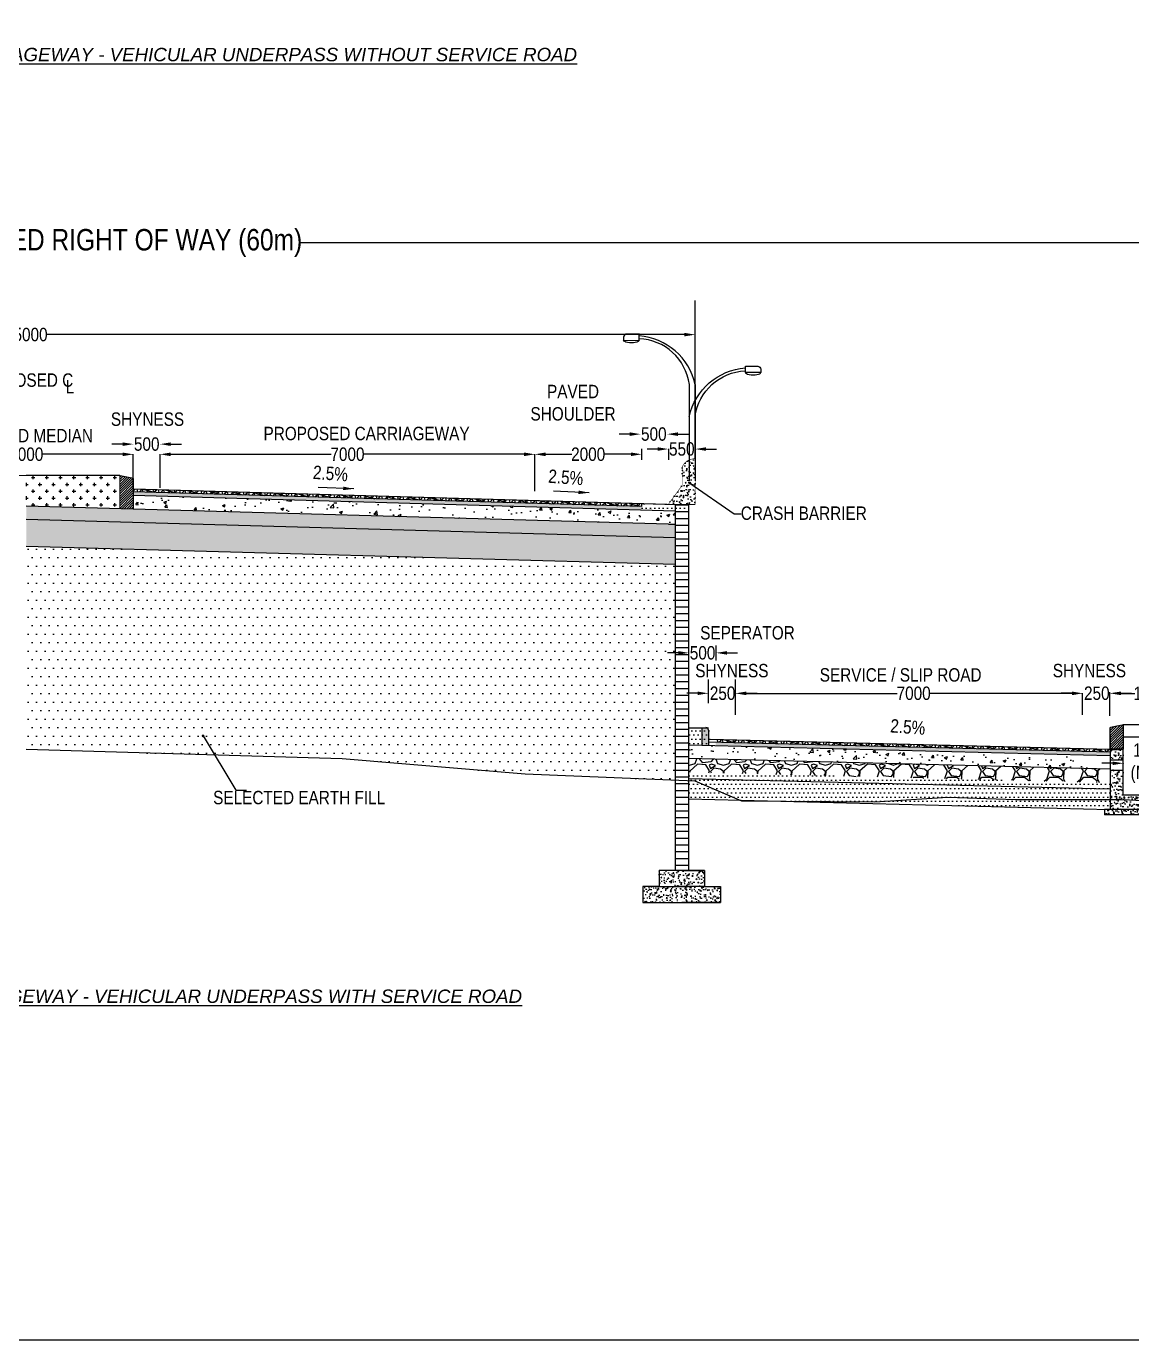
# Model space of a CAD drawing. Header units: millimetres. Extents: x 207528 to 778454, y -364692 to 101323.
# Drawn here: x 408892 to 429543, y -51367 to -26840 of the extents above; entities that cross this region are included whole.
import ezdxf

# ---------------------------------------------------------------- set-up
doc = ezdxf.new("R2010")
doc.units = ezdxf.units.MM
doc.linetypes.add('DASHED2', pattern=[0.375, 0.25, -0.125])
for name, color, linetype in [('Dim', 253, 'Continuous'), ('Dimension', 253, 'Continuous'), ('hatch', 253, 'Continuous'), ('NGL', 7, 'DASHED2')]:
    doc.layers.add(name, color=color, linetype=linetype)
doc.styles.add('DIM', font='ARIALN.TTF', dxfattribs={"height": 250})
doc.styles.get("Standard").update_dxf_attribs({"font": 'arial.ttf'})
doc.styles.add('STRIP PLAN STYLE', font='ARIALN.TTF')
doc.dimstyles.new('DIM', dxfattribs={"dimtxt": 250, "dimasz": 200, "dimexe": 0.18, "dimexo": 0.0625, "dimgap": 0.09, "dimtad": 0, "dimtih": 1, "dimtoh": 1, "dimdec": 0, "dimzin": 0, "dimdsep": 46, "dimtxsty": 'DIM', "dimcen": 0.09, "dimclrd": 256, "dimclrt": 7, "dimadec": 0, "dimazin": 0, "dimtfac": 1, "dimtdec": 0, "dimtofl": 0, "dimtmove": 0, "dimatfit": 3, "dimfxl": 1, "dimtolj": 1, "dimtzin": 0, "dimarcsym": 0})
doc.dimstyles.new('new', dxfattribs={"dimtxt": 150, "dimasz": 150, "dimexe": 100, "dimexo": 0.1, "dimgap": 0.09, "dimtad": 0, "dimtih": 1, "dimtoh": 1, "dimdec": 0, "dimzin": 0, "dimdsep": 46, "dimtxsty": 'DIM', "dimcen": 0.09, "dimclrd": 256, "dimclrt": 252, "dimadec": 0, "dimazin": 0, "dimtfac": 1, "dimtdec": 0, "dimtofl": 0, "dimtmove": 0, "dimatfit": 3, "dimfxl": 1, "dimtolj": 1, "dimtzin": 0, "dimlwd": -1, "dimarcsym": 0})
pattern_1 = [(0, (333043.27, -21627.63), (39.6875, 79.375), [0, -79.375])]

# ---------------------------------------------------------------- blocks, each defined once
blk = doc.blocks.new('*D329')
at = {"layer": 'Defpoints', "color": 0, "transparency": 16777216}
for p in [(406891, -34833), (406891, -35269), (410892, -35269)]:
    blk.add_point(p, dxfattribs=at)
at = {"layer": 'Dim', "color": 0, "lineweight": -2, "transparency": 16777216}
for p, q in [((406891, -35269), (406891, -34833)), ((410892, -35269), (410892, -34833))]:
    blk.add_line(p, q, dxfattribs=at)
at = {"layer": 'Dim', "lineweight": -2, "transparency": 16777216}
for p, q in [((407091, -34833), (408582, -34833)), ((410692, -34833), (409202, -34833))]:
    blk.add_line(p, q, dxfattribs=at)
at = {"layer": 'Dim', "transparency": 16777216}
for points in [[(407091, -34800), (407091, -34867), (406891, -34833)], [(410692, -34800), (410692, -34867), (410892, -34833)]]:
    blk.add_solid(points, dxfattribs=at)
at = {"layer": 'Dim', "color": 7, "transparency": 16777216, "insert": (408892, -34833), "char_height": 250, "attachment_point": 5, "style": 'DIM'}
blk.add_mtext('\\A1;4000', dxfattribs=at)
blk = doc.blocks.new('*D330')
at = {"layer": 'Defpoints', "color": 0, "transparency": 16777216}
for p in [(418392, -34833), (411392, -35459), (418392, -35519)]:
    blk.add_point(p, dxfattribs=at)
at = {"layer": 'Dim', "color": 0, "lineweight": -2, "transparency": 16777216}
for p, q in [((411392, -35459), (411392, -34833)), ((418392, -35519), (418392, -34833))]:
    blk.add_line(p, q, dxfattribs=at)
at = {"layer": 'Dim', "lineweight": -2, "transparency": 16777216}
for p, q in [((411592, -34833), (414587, -34833)), ((418192, -34833), (415197, -34833))]:
    blk.add_line(p, q, dxfattribs=at)
at = {"layer": 'Dim', "transparency": 16777216}
for points in [[(411592, -34800), (411592, -34867), (411392, -34833)], [(418192, -34800), (418192, -34867), (418392, -34833)]]:
    blk.add_solid(points, dxfattribs=at)
at = {"layer": 'Dim', "color": 7, "transparency": 16777216, "insert": (414892, -34833), "char_height": 250, "attachment_point": 5, "style": 'DIM'}
blk.add_mtext('\\A1;7000', dxfattribs=at)
blk = doc.blocks.new('*D331')
at = {"layer": 'Defpoints', "color": 0, "transparency": 16777216}
for p in [(410892, -34643), (410892, -34833), (411392, -34833)]:
    blk.add_point(p, dxfattribs=at)
at = {"layer": 'Dim', "lineweight": -2, "transparency": 16777216}
for p, q in [((410692, -34643), (410492, -34643)), ((411592, -34643), (411792, -34643))]:
    blk.add_line(p, q, dxfattribs=at)
at = {"layer": 'Dim', "color": 0, "lineweight": -2, "transparency": 16777216}
for p, q in [((410892, -34644), (410892, -34643)), ((411392, -34644), (411392, -34643))]:
    blk.add_line(p, q, dxfattribs=at)
at = {"layer": 'Dim', "transparency": 16777216}
for points in [[(410692, -34610), (410692, -34677), (410892, -34643)], [(411592, -34610), (411592, -34677), (411392, -34643)]]:
    blk.add_solid(points, dxfattribs=at)
at = {"layer": 'Dim', "color": 7, "transparency": 16777216, "insert": (411142, -34643), "char_height": 250, "attachment_point": 5, "style": 'DIM'}
blk.add_mtext('\\A1;500', dxfattribs=at)
blk = doc.blocks.new('*D332')
at = {"layer": 'Defpoints', "color": 0, "transparency": 16777216}
for p in [(421388, -34735), (420888, -34833), (421388, -34833)]:
    blk.add_point(p, dxfattribs=at)
at = {"layer": 'Dim', "lineweight": -2, "transparency": 16777216}
for p, q in [((420688, -34735), (420488, -34735)), ((421588, -34735), (421788, -34735))]:
    blk.add_line(p, q, dxfattribs=at)
at = {"layer": 'Dim', "color": 0, "lineweight": -2, "transparency": 16777216}
for p, q in [((420888, -34736), (420888, -34735)), ((421388, -34736), (421388, -34735))]:
    blk.add_line(p, q, dxfattribs=at)
at = {"layer": 'Dim', "transparency": 16777216}
for points in [[(420688, -34702), (420688, -34768), (420888, -34735)], [(421588, -34702), (421588, -34768), (421388, -34735)]]:
    blk.add_solid(points, dxfattribs=at)
at = {"layer": 'Dim', "color": 7, "transparency": 16777216, "insert": (421138, -34735), "char_height": 250, "attachment_point": 5, "style": 'DIM'}
blk.add_mtext('\\A1;550', dxfattribs=at)
blk = doc.blocks.new('*D321')
at = {"layer": 'Defpoints', "color": 0, "transparency": 16777216}
for p in [(418392, -34833), (420387, -34832), (420387, -34832)]:
    blk.add_point(p, dxfattribs=at)
at = {"layer": 'Dim', "color": 0, "lineweight": -2, "transparency": 16777216}
for p, q in [((418392, -34834), (418392, -34834)), ((420387, -34833), (420387, -34833))]:
    blk.add_line(p, q, dxfattribs=at)
at = {"layer": 'Dim', "lineweight": -2, "transparency": 16777216}
for p, q in [((418592, -34833), (419082, -34833)), ((420187, -34833), (419697, -34833))]:
    blk.add_line(p, q, dxfattribs=at)
at = {"layer": 'Dim', "transparency": 16777216}
for points in [[(418592, -34800), (418592, -34867), (418392, -34833)], [(420187, -34799), (420187, -34866), (420387, -34832)]]:
    blk.add_solid(points, dxfattribs=at)
at = {"layer": 'Dim', "color": 7, "transparency": 16777216, "insert": (419389, -34833), "char_height": 250, "attachment_point": 5, "style": 'DIM'}
blk.add_mtext('\\A1;2000', dxfattribs=at)
blk = doc.blocks.new('*D322')
at = {"layer": 'Defpoints', "color": 0, "transparency": 16777216}
for p in [(420365, -34456), (420365, -34730), (420866, -34730)]:
    blk.add_point(p, dxfattribs=at)
at = {"layer": 'Dim', "lineweight": -2, "transparency": 16777216}
for p, q in [((420165, -34456), (419965, -34456)), ((421066, -34456), (421266, -34456))]:
    blk.add_line(p, q, dxfattribs=at)
at = {"layer": 'Dim', "color": 0, "lineweight": -2, "transparency": 16777216}
for p, q in [((420365, -34458), (420365, -34456)), ((420866, -34458), (420866, -34456))]:
    blk.add_line(p, q, dxfattribs=at)
at = {"layer": 'Dim', "transparency": 16777216}
for points in [[(420165, -34423), (420165, -34490), (420365, -34456)], [(421066, -34423), (421066, -34490), (420866, -34456)]]:
    blk.add_solid(points, dxfattribs=at)
at = {"layer": 'Dim', "color": 7, "transparency": 16777216, "insert": (420615, -34456), "char_height": 250, "attachment_point": 5, "style": 'DIM'}
blk.add_mtext('\\A1;500', dxfattribs=at)
blk = doc.blocks.new('*D323')
at = {"layer": 'Defpoints', "color": 0, "transparency": 16777216}
for p in [(396395, -32214), (421388, -32308), (421388, -32598)]:
    blk.add_point(p, dxfattribs=at)
at = {"layer": 'Dim', "color": 0, "lineweight": -2, "transparency": 16777216}
for p, q in [((396395, -32597), (396395, -32598)), ((421388, -32597), (421388, -32598))]:
    blk.add_line(p, q, dxfattribs=at)
at = {"layer": 'Dim', "lineweight": -2, "transparency": 16777216}
for p, q in [((396595, -32598), (408504, -32598)), ((421188, -32598), (409279, -32598))]:
    blk.add_line(p, q, dxfattribs=at)
at = {"layer": 'Dim', "transparency": 16777216}
for points in [[(396595, -32565), (396595, -32631), (396395, -32598)], [(421188, -32565), (421188, -32631), (421388, -32598)]]:
    blk.add_solid(points, dxfattribs=at)
at = {"layer": 'Dim', "color": 7, "transparency": 16777216, "insert": (408892, -32598), "char_height": 250, "attachment_point": 5, "style": 'DIM'}
blk.add_mtext('\\A1;25000', dxfattribs=at)
blk = doc.blocks.new('*D324')
at = {"layer": 'Defpoints', "color": 0, "transparency": 16777216}
for p in [(378892, -30254), (438892, -30202), (438892, -30886)]:
    blk.add_point(p, dxfattribs=at)
at = {"layer": 'Dim', "color": 0, "lineweight": -2, "transparency": 16777216}
for p, q in [((378892, -30254), (378892, -30886)), ((438892, -30202), (438892, -30886))]:
    blk.add_line(p, q, dxfattribs=at)
at = {"layer": 'Dim', "lineweight": -2, "transparency": 16777216}
for p, q in [((379092, -30886), (406670, -30886)), ((438692, -30886), (414016, -30886))]:
    blk.add_line(p, q, dxfattribs=at)
at = {"layer": 'Dim', "transparency": 16777216}
for points in [[(379092, -30852), (379092, -30919), (378892, -30886)], [(438692, -30852), (438692, -30919), (438892, -30886)]]:
    blk.add_solid(points, dxfattribs=at)
at = {"layer": 'Dim', "color": 7, "transparency": 16777216, "insert": (410343, -30886), "char_height": 400, "attachment_point": 5, "style": 'STRIP PLAN STYLE'}
blk.add_mtext('\\A1;PROPOSED RIGHT OF WAY (60m)', dxfattribs=at)
blk = doc.blocks.new('DDD')
for p, q in [((1867070, -106568), (1867071, -106627)), ((1867071, -106627), (1867359, -106625)), ((1867358, -106507), (1867129, -106509)), ((1867359, -106625), (1867358, -106507)), ((1868297, -107444), (1868295, -109214)), ((1868407, -107450), (1868407, -109214))]:
    blk.add_line(p, q)
for centre, major_axis, start_param, end_param in [((1867129, -106568), (41.7, 41.7), 0.793568, 2.364365), ((1867273, -107703), (-822, 822), 4.14637, 5.423964), ((1867323, -107580), (-343, 922), 4.488864, 5.890241)]:
    blk.add_ellipse(centre, major_axis=major_axis, ratio=1, start_param=start_param, end_param=end_param)
at = {"extrusion": (0, 0, -1)}
blk.add_ellipse((1867215, -106626), major_axis=(144, 1), ratio=0.331897, start_param=0, end_param=3.141593, dxfattribs=at)
blk = doc.blocks.new('DUAL LIGHT')
for p, q in [((1621822, -144545), (1621823, -144427)), ((1621823, -144427), (1622052, -144429)), ((1622110, -144547), (1621822, -144545)), ((1622110, -144488), (1622110, -144547)), ((1620774, -145370), (1620774, -146570)), ((1620884, -145364), (1620885, -146570))]:
    blk.add_line(p, q)
at = {"extrusion": (0, 0, -1)}
for centre, major_axis, start_param, end_param in [((1621908, -145623), (822, 822), 4.14637, 5.423964), ((1622052, -144487), (-41.7, 41.7), 0.793568, 2.364365), ((1621858, -145500), (343, 922), 4.488864, 5.890241)]:
    blk.add_ellipse(centre, major_axis=major_axis, ratio=1, start_param=start_param, end_param=end_param, dxfattribs=at)
blk.add_ellipse((1621966, -144546), major_axis=(-144, 1), ratio=0.331897, start_param=0, end_param=3.141593)
blk.add_blockref('DDD', (-247523, -37321))
blk = doc.blocks.new('*D341')
at = {"layer": 'Defpoints', "color": 0, "transparency": 16777216}
for p in [(421271, -38541), (421271, -38889), (421781, -38889)]:
    blk.add_point(p, dxfattribs=at)
at = {"layer": 'Dim', "lineweight": -2, "transparency": 16777216}
for p, q in [((421071, -38541), (420871, -38541)), ((421981, -38541), (422181, -38541))]:
    blk.add_line(p, q, dxfattribs=at)
at = {"layer": 'Dim', "color": 0, "lineweight": -2, "transparency": 16777216}
for p, q in [((421271, -38542), (421271, -38541)), ((421781, -38542), (421781, -38541))]:
    blk.add_line(p, q, dxfattribs=at)
at = {"layer": 'Dim', "transparency": 16777216}
for points in [[(421071, -38508), (421071, -38574), (421271, -38541)], [(421981, -38508), (421981, -38574), (421781, -38541)]]:
    blk.add_solid(points, dxfattribs=at)
at = {"layer": 'Dim', "color": 7, "transparency": 16777216, "insert": (421526, -38541), "char_height": 250, "attachment_point": 5, "style": 'DIM'}
blk.add_mtext('\\A1;500', dxfattribs=at)
blk = doc.blocks.new('*D342')
at = {"layer": 'Defpoints', "color": 0, "transparency": 16777216}
for p in [(428625, -39297), (422142, -39700), (428625, -39700)]:
    blk.add_point(p, dxfattribs=at)
at = {"layer": 'Dim', "color": 0, "lineweight": -2, "transparency": 16777216}
for p, q in [((422142, -39700), (422142, -39297)), ((428625, -39700), (428625, -39297))]:
    blk.add_line(p, q, dxfattribs=at)
at = {"layer": 'Dim', "lineweight": -2, "transparency": 16777216}
for p, q in [((422342, -39297), (425164, -39297)), ((428425, -39297), (425774, -39297))]:
    blk.add_line(p, q, dxfattribs=at)
at = {"layer": 'Dim', "transparency": 16777216}
for points in [[(422342, -39264), (422342, -39331), (422142, -39297)], [(428425, -39264), (428425, -39331), (428625, -39297)]]:
    blk.add_solid(points, dxfattribs=at)
at = {"layer": 'Dim', "color": 7, "transparency": 16777216, "insert": (425469, -39297), "char_height": 250, "attachment_point": 5, "style": 'DIM'}
blk.add_mtext('\\A1;7000', dxfattribs=at)
blk = doc.blocks.new('*D343')
at = {"layer": 'Defpoints', "color": 0, "transparency": 16777216}
for p in [(429387, -40603), (429387, -41084), (430387, -41084)]:
    blk.add_point(p, dxfattribs=at)
at = {"layer": 'Dim', "lineweight": -2, "transparency": 16777216}
for p, q in [((429187, -40603), (428987, -40603)), ((430587, -40603), (430787, -40603))]:
    blk.add_line(p, q, dxfattribs=at)
at = {"layer": 'Dim', "color": 0, "lineweight": -2, "transparency": 16777216}
for p, q in [((429387, -40604), (429387, -40603)), ((430387, -40604), (430387, -40603))]:
    blk.add_line(p, q, dxfattribs=at)
at = {"layer": 'Dim', "transparency": 16777216}
for points in [[(429187, -40570), (429187, -40636), (429387, -40603)], [(430587, -40570), (430587, -40636), (430387, -40603)]]:
    blk.add_solid(points, dxfattribs=at)
at = {"layer": 'Dim', "color": 7, "transparency": 16777216, "insert": (429887, -40603), "char_height": 250, "attachment_point": 5, "style": 'DIM'}
blk.add_mtext('\\A1;1000 \\P(Min.)', dxfattribs=at)
blk = doc.blocks.new('*D344')
at = {"layer": 'Defpoints', "color": 0, "transparency": 16777216}
for p in [(429144, -39298), (430648, -39297), (430648, -39297)]:
    blk.add_point(p, dxfattribs=at)
at = {"layer": 'Dimension', "color": 0, "lineweight": -2, "transparency": 16777216}
for p, q in [((429144, -39298), (429144, -39298)), ((430648, -39298), (430648, -39298))]:
    blk.add_line(p, q, dxfattribs=at)
at = {"layer": 'Dimension', "lineweight": -2, "transparency": 16777216}
for p, q in [((429344, -39298), (429600, -39298)), ((430448, -39298), (430192, -39298))]:
    blk.add_line(p, q, dxfattribs=at)
at = {"layer": 'Dimension', "transparency": 16777216}
for points in [[(429344, -39264), (429344, -39331), (429144, -39298)], [(430448, -39264), (430448, -39331), (430648, -39297)]]:
    blk.add_solid(points, dxfattribs=at)
at = {"layer": 'Dimension', "color": 7, "transparency": 16777216, "insert": (429896, -39298), "char_height": 250, "width": 591.23, "attachment_point": 5, "style": 'DIM'}
blk.add_mtext('\\A1;1500', dxfattribs=at)
blk = doc.blocks.new('*D346')
at = {"layer": 'Defpoints', "color": 0, "transparency": 16777216}
for p in [(421634, -39296), (421634, -39613), (422145, -39613)]:
    blk.add_point(p, dxfattribs=at)
at = {"layer": 'Dim', "lineweight": -2, "transparency": 16777216}
for p, q in [((421434, -39296), (421234, -39296)), ((422345, -39296), (422545, -39296))]:
    blk.add_line(p, q, dxfattribs=at)
at = {"layer": 'Dim', "color": 0, "lineweight": -2, "transparency": 16777216}
for p, q in [((421634, -39297), (421634, -39296)), ((422145, -39297), (422145, -39296))]:
    blk.add_line(p, q, dxfattribs=at)
at = {"layer": 'Dim', "transparency": 16777216}
for points in [[(421434, -39263), (421434, -39329), (421634, -39296)], [(422345, -39263), (422345, -39329), (422145, -39296)]]:
    blk.add_solid(points, dxfattribs=at)
at = {"layer": 'Dim', "color": 7, "transparency": 16777216, "insert": (421900, -39296), "char_height": 250, "attachment_point": 5, "style": 'DIM'}
blk.add_mtext('\\A1;250', dxfattribs=at)
blk = doc.blocks.new('*D347')
at = {"layer": 'Defpoints', "color": 0, "transparency": 16777216}
for p in [(428626, -39296), (428626, -39613), (429136, -39613)]:
    blk.add_point(p, dxfattribs=at)
at = {"layer": 'Dim', "lineweight": -2, "transparency": 16777216}
for p, q in [((428426, -39296), (428226, -39296)), ((429336, -39296), (429536, -39296))]:
    blk.add_line(p, q, dxfattribs=at)
at = {"layer": 'Dim', "color": 0, "lineweight": -2, "transparency": 16777216}
for p, q in [((428626, -39297), (428626, -39296)), ((429136, -39297), (429136, -39296))]:
    blk.add_line(p, q, dxfattribs=at)
at = {"layer": 'Dim', "transparency": 16777216}
for points in [[(428426, -39263), (428426, -39329), (428626, -39296)], [(429336, -39263), (429336, -39329), (429136, -39296)]]:
    blk.add_solid(points, dxfattribs=at)
at = {"layer": 'Dim', "color": 7, "transparency": 16777216, "insert": (428891, -39296), "char_height": 250, "attachment_point": 5, "style": 'DIM'}
blk.add_mtext('\\A1;250', dxfattribs=at)

msp = doc.modelspace()

# ---------------------------------------------------------------- hatches: boundary and pattern name
h = msp.add_hatch()
h.set_pattern_fill('GOST_GLASS', color=41, scale=5)
h.set_pattern_definition([(45, (333043.27, -103130.488), (42.426407, -4e-15), [25, -35]), (45, (333053.876, -103130.488), (42.426407, -4e-15), [10, -50]), (45, (333043.27, -103119.88), (42.426407, -4e-15), [10, -50])])
h.paths.add_polyline_path([(410891.9, -35601.1), (410891.9, -35531.1), (420386.5, -35805.2), (420386.5, -35873.7)])
at = {"ltscale": 0.1}
h = msp.add_hatch(dxfattribs=at)
h.set_pattern_fill('LINE', color=256, scale=40, style=0)
h.set_pattern_definition([(0, (331543.27, 42455.75), (0, 127), [])])
h.paths.add_polyline_path([(421013, -35768.5), (421263, -35768.5), (421263, -41152.3), (421013, -41113.4)])
h.paths.add_polyline_path([(421013, -41113.4), (421263, -41152.3), (421263, -42602.9), (421013, -42602.9)])
h = msp.add_hatch(color=256)
h.dxf.hatch_style = 1
h.paths.add_polyline_path([(421636.5, -39986.5, 0.4142136), (421586.5, -39936.5), (421513.3, -39936.5), (421513.3, -40272.3), (421636.5, -40275.4)])
h = msp.add_hatch()
h.set_pattern_fill('GOST_GLASS', color=41, scale=5)
h.set_pattern_definition([(45, (294910.523, -53854.15), (42.426407, -4e-15), [25, -35]), (45, (294921.13, -53854.15), (42.426407, -4e-15), [10, -50]), (45, (294910.523, -53843.545), (42.426407, -4e-15), [10, -50])])
h.paths.add_polyline_path([(421772.3, -40208.7), (421772.3, -40278.8), (427351.3, -40418.2), (427597.7, -40398.6), (427995.9, -40364.3)])
h.paths.add_polyline_path([(429136.5, -40392.8), (427995.9, -40364.3), (427597.7, -40398.6), (427351.3, -40418.2), (429136.5, -40462.9)])
at = {"layer": 'Dim'}
h = msp.add_hatch(dxfattribs=at)
h.set_pattern_fill('AR-CONC', color=256)
h.set_pattern_definition([(50, (333543.4, 42418.25), (182.18467, -15.93909), [19.05, -209.55]), (355, (333543.4, 42418.25), (-35.24342, 191.05685), [15.24, -167.64058]), (100.45144, (333558.58, 42416.92), (146.94125, 175.11775), [16.19, -178.09024]), (46.1842, (333543.4, 42469.05), (271.07904, -42.04233), [28.575, -314.325]), (96.63556, (333565.99, 42465.55), (237.40413, 247.4261), [24.285, -267.1356]), (351.18415, (333543.4, 42469.05), (237.40413, 247.4261), [22.85997, -251.4597]), (21, (333568.8, 42456.35), (151.6144, -102.2652), [19.05, -209.55]), (326, (333568.8, 42456.35), (61.80203, 184.18797), [15.24, -167.64]), (71.45144, (333581.43, 42447.83), (213.41642, 81.92277), [16.19, -178.08994]), (37.5, (333543.395, 42418.25), (3.088603, 84.55504), [0, -165.608, 0, -170.18, 0, -168.275]), (7.5, (333543.395, 42418.25), (66.81966, 100.180575), [0, -97.028, 0, -161.798, 0, -64.135]), (327.5, (333486.75, 42418.25), (135.590595, -5.728744), [0, -63.5, 0, -198.12, 0, -262.89]), (317.5, (333461.35, 42418.25), (148.12918, 25.42649), [0, -82.55, 0, -131.572, 0, -186.69])])
h.paths.add_polyline_path([(421145.1, -35070.1), (421151.7, -35056.4), (421171.2, -35024.3), (421188.3, -35002.9), (421212.8, -34978.7), (421252.6, -34950.1), (421285.5, -34933.9), (421318.2, -34923), (421356.5, -34915.9), (421388, -34914.4), (421388, -34972.4), (421388, -35768.5), (420886.7, -35756), (421145.4, -35412)])
h = msp.add_hatch(dxfattribs=at)
h.set_pattern_fill('ANSI31', color=256, scale=10)
h.set_pattern_definition([(45, (333043.27, 42455.753), (-22.45064, 22.45064), [])])
h.paths.add_polyline_path([(410641.9, -35481), (410642.1, -35231.1), (410891.9, -35280.7), (410891.9, -35481), (410891.9, -35851.2), (410641.9, -35845)])
h = msp.add_hatch(dxfattribs=at)
h.set_pattern_fill('AR-CONC', color=256, scale=3)
h.set_pattern_definition([(50, (333043.27, -21627.63), (546.554, -47.8173), [57.15, -628.65]), (355, (333043.27, -21627.6), (-105.7303, 573.1705), [45.72, -502.9218]), (100.45144, (333088.8, -21631.6), (440.8237, 525.3533), [48.57, -534.2707]), (46.1842, (333043.3, -21475.2), (813.237, -126.127), [85.725, -942.975]), (96.6356, (333111, -21485.7), (712.2124, 742.2784), [72.855, -801.407]), (351.1842, (333043.3, -21475.2), (712.2124, 742.278), [68.58, -754.379]), (21, (333119.47, -21513.33), (454.8432, -306.7956), [57.15, -628.65]), (326, (333119.47, -21513.3), (185.406, 552.564), [45.72, -502.92]), (71.45144, (333157.37, -21538.9), (640.2493, 245.7683), [48.57, -534.2698]), (37.5, (333043.27, -21627.63), (9.2658, 253.6651), [0, -496.824, 0, -510.54, 0, -504.825]), (7.5, (333043.27, -21627.63), (200.459, 300.5417), [0, -291.084, 0, -485.394, 0, -192.405]), (327.5, (332873.34, -21627.63), (406.7718, -17.18623), [0, -190.5, 0, -594.36, 0, -788.67]), (317.5, (332797.14, -21627.63), (444.3875, 76.2795), [0, -247.65, 0, -394.716, 0, -560.07])])
h.paths.add_polyline_path([(410891.9, -35601.1), (421013, -35891.7), (421013, -36029.1), (421013, -36138.6), (410891.9, -35851.2)])
h = msp.add_hatch(dxfattribs=at)
h.set_pattern_fill('ANSI31', color=256, scale=10)
h.set_pattern_definition([(45, (270064.223, -53680.295), (-22.45064, 22.45064), [])])
edge = h.paths.add_edge_path()
edge.add_line((429136.1, -39933.3), (429386.1, -39883.5))
edge.add_line((429386.1, -39883.5), (429386.3, -39962))
edge.add_line((429386.3, -39962), (429386.3, -40332.2))
edge.add_line((429386.3, -40332.2), (429136.5, -40332.2))
edge.add_line((429136.5, -40332.2), (429136.8, -39933.1))
h = msp.add_hatch(dxfattribs=at)
h.set_pattern_fill('AR-CONC', color=256, scale=3)
h.set_pattern_definition([(50, (294910.52, -53854.15), (546.554, -47.8173), [57.15, -628.65]), (355, (294910.5, -53854.15), (-105.7303, 573.1705), [45.72, -502.9218]), (100.45144, (294956.07, -53858.14), (440.8237, 525.3533), [48.57, -534.2707]), (46.1842, (294910.5, -53701.75), (813.237, -126.127), [85.725, -942.975]), (96.63556, (294978.3, -53712.3), (712.2124, 742.2784), [72.855, -801.407]), (351.18415, (294910.5, -53701.75), (712.2124, 742.2784), [68.58, -754.379]), (21, (294986.72, -53739.85), (454.8432, -306.7956), [57.15, -628.65]), (326, (294986.7, -53739.85), (185.406, 552.564), [45.72, -502.92]), (71.45144, (295024.6, -53765.4), (640.2493, 245.7683), [48.57, -534.2698]), (37.5, (294910.52, -53854.15), (9.2658, 253.66512), [0, -496.824, 0, -510.54, 0, -504.825]), (7.5, (294910.52, -53854.15), (200.459, 300.5417), [0, -291.084, 0, -485.394, 0, -192.405]), (327.5, (294740.6, -53854.15), (406.7718, -17.18623), [0, -190.5, 0, -594.36, 0, -788.67]), (317.5, (294664.4, -53854.15), (444.3875, 76.2795), [0, -247.65, 0, -394.716, 0, -560.07])])
h.paths.add_polyline_path([(428772.3, -40453.8), (427351.3, -40418.2), (426453.5, -40489.7), (425270.4, -40545.7), (423731.9, -40553.5), (422429.1, -40492.6), (421263, -40474.4), (421263, -40525.8), (428772.3, -40703.8)])
h.paths.add_polyline_path([(427351.3, -40418.2), (421772.3, -40278.8), (421263, -40266), (421263, -40474.4), (422429.1, -40492.6), (423731.9, -40553.5), (425270.4, -40545.7), (426453.5, -40489.7)])
at = {"layer": 'hatch'}
h = msp.add_hatch(dxfattribs=at)
h.set_pattern_fill('CROSS', color=61, scale=20)
h.set_pattern_definition([(0, (333043.27, 42455.75), (127, 127), [63.5, -190.5]), (90, (333075.02, 42424), (-127, 127), [63.5, -190.5])])
h.paths.add_polyline_path([(408891.6, -35231), (410642.1, -35231.1), (410642.1, -35481.1), (410641.9, -35845), (408891.6, -35801.2)])
h = msp.add_hatch(dxfattribs=at)
h.set_pattern_fill('NET3', color=256, scale=30, angle=45)
h.set_pattern_definition([(45, (333043.27, -103130.49), (-67.35192, 67.35192), []), (105, (333043.27, -103130.49), (-92.004435, -24.65251), []), (165, (333043.27, -103130.49), (-24.65251, -92.004435), [])])
h.paths.add_polyline_path([(410891.9, -35531.1), (410891.9, -35481.1), (420386.5, -35758.1), (420386.5, -35805.2)])
h = msp.add_hatch(dxfattribs=at)
h.set_pattern_fill('GRAVEL', color=11, scale=25)
h.set_pattern_definition([(228.01279, (333500.47, -20992.626), (-5080, -5715), [85.4304, -8457.621]), (184.96974, (333443.32, -21056.126), (7619.999997, 635.000036), [146.601, -14513.5122]), (132.510447, (333297.27, -21068.826), (6350.000003, -6984.999998), [103.3704, -10233.6807]), (267.27369, (333049.62, -21227.576), (635.000001, 12700), [133.501, -13216.6094]), (292.833654, (333043.27, -21360.926), (-3175, 7620), [130.9084, -12959.952]), (357.27369, (333094.07, -21481.576), (-12700, 635.000001), [133.501, -13216.6094]), (37.69424, (333227.42, -21487.926), (-8254.9999996, -6350.0000005), [176.5484, -17478.279]), (72.255328, (333367.12, -21379.976), (4445.000001, 13969.9999996), [166.68, -16501.314]), (121.429566, (333417.92, -21221.226), (-5080.000001, 8255), [133.9532, -13261.3864]), (175.23636, (333348.07, -21106.926), (6985, -635), [152.9283, -7493.4842]), (222.397438, (333195.67, -21094.226), (-7619.9999998, -6985.0000003), [197.7695, -19579.193]), (138.814075, (333678.27, -21233.926), (-4445, 3810), [67.501, -6682.6415]), (171.469234, (333627.47, -21189.476), (8255, -1269.999999), [128.4205, -12713.6597]), (225, (333500.47, -21170.43), (-9e-14, -635), [89.8023, -808.2233]), (203.19859, (333456.02, -21094.23), (3175, 1270), [48.3603, -4787.6556]), (291.80141, (333411.57, -21113.28), (-635, 1905), [68.3914, -3351.1882]), (30.96376, (333436.97, -21176.78), (1905, 1270), [111.08, -3591.5745]), (161.56505, (333532.22, -21119.63), (1270, -635), [80.322, -1927.7245]), (16.38954, (333043.27, -21113.276), (6350, 1905), [112.522, -11139.7067]), (70.346176, (333151.22, -21081.526), (-2540, -6985), [94.3997, -9345.554]), (293.19859, (333532.22, -20992.63), (-1270, 3175), [96.72, -4739.296]), (343.61046, (333570.32, -21081.526), (-6350, 1905), [112.522, -11139.7067]), (339.443955, (333043.27, -21506.98), (-3175, 1270), [108.509, -5316.9336]), (294.77514, (333144.87, -21545.076), (-3175.000004, 6984.999998), [90.918, -9000.8983]), (66.80141, (333538.57, -21627.63), (1270, 3175), [96.72, -4739.296]), (17.354025, (333576.67, -21538.726), (-8255, -2540), [106.4457, -10538.094]), (69.44395, (333227.42, -21627.63), (-1270, -3175), [54.2544, -5371.188]), (101.30993, (333500.47, -21627.63), (-635, 2540), [32.3787, -3205.4987]), (165.96376, (333494.12, -21595.88), (1905, -635), [130.9084, -2487.2636]), (186.009006, (333367.12, -21564.126), (6350, 635), [121.3167, -12010.3412]), (303.69007, (333436.97, -21233.93), (-635, 1270), [91.581, -2197.944]), (353.157227, (333487.77, -21310.126), (10795, -1269.9999994), [159.889, -15829.0023]), (60.945396, (333646.52, -21329.176), (-2540, -4445), [65.377, -6472.348]), (90, (333678.3, -21272), (-635, 635), [38.1, -596.9]), (120.25644, (333354.42, -21545.076), (2540, -4445), [88.2167, -8733.485]), (48.01279, (333309.97, -21468.876), (5080, 5715), [170.8607, -8372.1905]), (0, (333424.3, -21341.9), (635, 635), [165.1, -469.9]), (325.304846, (333589.37, -21341.876), (6350.000002, -4444.999997), [100.4024, -9939.829]), (254.0546, (333671.92, -21399.03), (-635, -2540), [92.4573, -4530.4125]), (207.645975, (333646.52, -21487.926), (-12065.0000004, -6349.999999), [150.5363, -14903.116]), (175.42608, (333513.17, -21557.776), (-8255, 635), [159.2574, -15766.4616])])
h.paths.add_polyline_path([(408892.3, -36051.3), (408892.3, -35801.2), (421013, -36138.6), (421013, -36221.5), (421013, -36391.8)])
h = msp.add_hatch(dxfattribs=at)
h.set_pattern_fill('DOTS', scale=50)
h.set_pattern_definition(pattern_1)
h.paths.add_polyline_path([(420386.5, -35755.2), (421263, -35768.5), (421263, -35821.4), (421263, -35903.4), (420388.3, -35873.7)])
h = msp.add_hatch(dxfattribs=at)
h.set_pattern_fill('DOTS', color=25, scale=50)
h.set_pattern_definition(pattern_1)
h.paths.add_polyline_path([(408892.3, -36051.3), (421013, -36391.8), (421013, -36892), (408892.3, -36551.5)])
h = msp.add_hatch(dxfattribs=at)
h.set_pattern_fill('DOTS', scale=100)
h.set_pattern_definition([(0, (333043.27, 42455.75), (79.375, 158.75), [0, -158.75])])
h.paths.add_polyline_path([(408892.3, -36551.5), (421013, -36892), (421013, -40730.1), (421013, -40922.4), (418210.6, -40803.7), (414793.5, -40520.7), (408892.3, -40346.3)])
h = msp.add_hatch(dxfattribs=at)
h.set_pattern_fill('DOTS', color=25, scale=50)
h.set_pattern_definition([(0, (-921424.22, 54382.31), (39.6875, 79.375), [0, -79.375])])
h.paths.add_polyline_path([(421649, -40275.6), (421263.6, -40265.9), (421263.6, -39939.9), (421649, -39939.9)])
h = msp.add_hatch(dxfattribs=at)
h.set_pattern_fill('NET3', color=256, scale=30, angle=45)
h.set_pattern_definition([(45, (294910.52, -53854.15), (-67.35192, 67.35192), []), (105, (294910.52, -53854.15), (-92.004435, -24.652514), []), (165, (294910.52, -53854.15), (-24.652514, -92.004435), [])])
h.paths.add_polyline_path([(429136.5, -40342.8), (428446, -40325.6), (427995.9, -40364.3), (429136.5, -40392.8)])
h.paths.add_polyline_path([(421772.3, -40158.7), (421772.3, -40208.7), (427995.9, -40364.3), (428446, -40325.6)])
h = msp.add_hatch(dxfattribs=at)
h.set_pattern_fill('AR-CONC', color=256, angle=90)
h.set_pattern_definition([(140, (270064.22, -53680.3), (15.93909, 182.18467), [19.05, -209.55]), (85, (270064.22, -53680.3), (-191.05685, -35.24342), [15.24, -167.64058]), (190.45144, (270065.55, -53665.11), (-175.11775, 146.94125), [16.19, -178.09024]), (136.1842, (270013.42, -53680.3), (42.04233, 271.07904), [28.575, -314.325]), (186.63556, (270016.93, -53657.7), (-247.42612, 237.40413), [24.285, -267.1356]), (81.18415, (270013.42, -53680.3), (-247.42612, 237.40413), [22.85997, -251.45973]), (111, (270026.12, -53654.9), (102.2652, 151.61439), [19.05, -209.55]), (56, (270026.12, -53654.9), (-184.18797, 61.80203), [15.24, -167.64]), (161.45145, (270034.64, -53642.26), (-81.92277, 213.41642), [16.19, -178.08994]), (127.5, (270064.22, -53680.295), (-84.55504, 3.088603), [0, -165.608, 0, -170.18, 0, -168.275]), (97.5, (270064.22, -53680.295), (-100.180575, 66.81966), [0, -97.028, 0, -161.798, 0, -64.135]), (57.5, (270064.22, -53736.94), (5.728744, 135.590595), [0, -63.5, 0, -198.12, 0, -262.89]), (47.5, (270064.22, -53762.34), (-25.42649, 148.12918), [0, -82.55, 0, -131.572, 0, -186.69])])
h.paths.add_polyline_path([(429142.3, -40729.3), (429386.3, -40729.4), (429386.3, -41199.7), (430386.3, -41199.7), (430386.6, -40729.9), (430636.5, -40723.7), (430636.5, -41467.3), (429142.5, -41467.3)])
h.paths.add_polyline_path([(430386.3, -40332.2), (430636.3, -40332.2), (430635.5, -40513.2), (430389.1, -40519.3)])
h.paths.add_polyline_path([(429142.3, -40332.2), (429386.3, -40332.2), (429386.3, -40540.2), (429142.3, -40540.2)])
h.paths.add_polyline_path([(429036.3, -41467.4), (429113.9, -41467.4), (429142.3, -41467.3), (429142.5, -41467.3), (430636.5, -41467.3), (430740.8, -41465), (430736.3, -41567.4), (429036.3, -41567.4)])
h = msp.add_hatch(dxfattribs=at)
h.set_pattern_fill('GRAVEL', color=11, scale=25)
h.set_pattern_definition([(228.012788, (295367.723, -53219.15), (-5080, -5715), [85.4304, -8457.621]), (184.96974, (295310.573, -53282.65), (7619.999997, 635.000036), [146.6012, -14513.5122]), (132.510447, (295164.523, -53295.35), (6350.000003, -6984.999998), [103.3704, -10233.6807]), (267.27369, (294916.873, -53454.1), (635.000001, 12700), [133.501, -13216.6094]), (292.833654, (294910.523, -53587.45), (-3175, 7620), [130.9084, -12959.952]), (357.27369, (294961.323, -53708.1), (-12700, 635.000001), [133.501, -13216.6094]), (37.69424, (295094.673, -53714.451), (-8254.9999996, -6350.0000005), [176.5484, -17478.2788]), (72.255328, (295234.373, -53606.501), (4445.000001, 13969.9999996), [166.68, -16501.3142]), (121.429566, (295285.173, -53447.75), (-5080.000001, 8254.9999996), [133.9532, -13261.3864]), (175.23636, (295215.32, -53333.45), (6985, -635.000001), [152.9283, -7493.4842]), (222.397438, (295062.923, -53320.751), (-7619.9999998, -6985.0000003), [197.7695, -19579.193]), (138.814075, (295545.52, -53460.45), (-4445, 3810), [67.501, -6682.6415]), (171.469234, (295494.723, -53416), (8255, -1269.9999986), [128.4205, -12713.6597]), (225, (295367.72, -53396.95), (-9e-14, -635), [89.8023, -808.2233]), (203.19859, (295323.27, -53320.75), (3175, 1270), [48.3603, -4787.6556]), (291.80141, (295278.82, -53339.8), (-635, 1905), [68.3914, -3351.1882]), (30.96376, (295304.22, -53403.3), (1905, 1270), [111.08, -3591.5745]), (161.56505, (295399.47, -53346.15), (1270, -635), [80.3218, -1927.7245]), (16.38954, (294910.523, -53339.8), (6350, 1905), [112.522, -11139.7067]), (70.346176, (295018.473, -53308.05), (-2540, -6985), [94.3997, -9345.554]), (293.19859, (295399.47, -53219.15), (-1270, 3175), [96.72, -4739.296]), (343.61046, (295437.573, -53308.05), (-6350, 1905), [112.522, -11139.7067]), (339.443955, (294910.52, -53733.5), (-3175, 1270), [108.5088, -5316.9336]), (294.77514, (295012.123, -53771.6), (-3175.000004, 6984.999998), [90.918, -9000.8983]), (66.80141, (295405.82, -53854.15), (1270, 3175), [96.72, -4739.296]), (17.354025, (295443.923, -53765.25), (-8255, -2540), [106.4457, -10538.094]), (69.443955, (295094.67, -53854.15), (-1270, -3175), [54.2544, -5371.188]), (101.30993, (295367.72, -53854.15), (-635, 2540), [32.3787, -3205.4987]), (165.96376, (295361.37, -53822.4), (1905, -635), [130.9084, -2487.2636]), (186.009006, (295234.373, -53790.65), (6350, 635), [121.3167, -12010.3412]), (303.69007, (295304.22, -53460.45), (-635, 1270), [91.581, -2197.944]), (353.157227, (295355.023, -53536.651), (10795, -1269.9999994), [159.8892, -15829.0023]), (60.945396, (295513.77, -53555.7), (-2540, -4445), [65.377, -6472.348]), (90, (295545.5, -53498.55), (-635, 635), [38.1, -596.9]), (120.256437, (295221.673, -53771.6), (2540, -4445), [88.2167, -8733.4852]), (48.012787, (295177.223, -53695.4), (5080, 5715), [170.8607, -8372.1905]), (0, (295291.5, -53568.4), (635, 635), [165.1, -469.9]), (325.304846, (295456.623, -53568.4), (6350.000002, -4444.999997), [100.4024, -9939.8292]), (254.054604, (295539.17, -53625.55), (-635, -2540), [92.4573, -4530.4125]), (207.645975, (295513.773, -53714.45), (-12065.0000004, -6349.999999), [150.5363, -14903.116]), (175.426079, (295380.423, -53784.301), (-8255, 635), [159.2574, -15766.4616])])
h.paths.add_polyline_path([(429136.5, -40712.9), (421652.3, -40525.8), (421263, -40516.1), (421263, -40769.7), (429136.5, -40966.7)])
h = msp.add_hatch(dxfattribs=at)
h.set_pattern_fill('DOTS', color=25, scale=50)
h.set_pattern_definition([(0, (294910.52, -53854.15), (39.6875, 79.375), [0, -79.375])])
h.paths.add_polyline_path([(429136.5, -40966.7), (421402.3, -40769.7), (421263, -40769.7), (421263, -41266.3), (429136.5, -41463.2)])
h = msp.add_hatch(dxfattribs=at)
h.set_pattern_fill('AR-CONC', color=256, angle=90)
h.set_pattern_definition([(140, (331918.27, 42455.75), (15.93909, 182.18467), [19.05, -209.55]), (85, (331918.27, 42455.75), (-191.05685, -35.24342), [15.24, -167.64058]), (190.45144, (331919.6, 42470.93), (-175.11775, 146.94125), [16.19, -178.09024]), (136.1842, (331867.47, 42455.75), (42.04233, 271.07904), [28.575, -314.325]), (186.63556, (331870.97, 42478.34), (-247.4261, 237.40413), [24.285, -267.1356]), (81.18415, (331867.47, 42455.75), (-247.4261, 237.40413), [22.85997, -251.45973]), (111, (331880.17, 42481.15), (102.2652, 151.6144), [19.05, -209.55]), (56, (331880.17, 42481.15), (-184.18797, 61.80203), [15.24, -167.64]), (161.45145, (331888.7, 42493.79), (-81.92277, 213.41642), [16.19, -178.08994]), (127.5, (331918.27, 42455.75), (-84.55504, 3.088603), [0, -165.608, 0, -170.18, 0, -168.275]), (97.5, (331918.27, 42455.75), (-100.180575, 66.81966), [0, -97.028, 0, -161.798, 0, -64.135]), (57.5, (331918.27, 42399.11), (5.728744, 135.590595), [0, -63.5, 0, -198.12, 0, -262.89]), (47.5, (331918.27, 42373.71), (-25.42649, 148.12918), [0, -82.55, 0, -131.572, 0, -186.69])])
h.paths.add_polyline_path([(420713, -42602.9), (421563, -42602.9), (421563, -42902.9), (421138, -42902.9), (421013, -42902.9), (420713, -42902.9)])
h.paths.add_polyline_path([(420413, -42902.9), (420713, -42902.9), (421013, -42902.9), (421138, -42902.9), (421563, -42902.9), (421863, -42902.9), (421863, -43202.9), (420413, -43202.9)])

# ---------------------------------------------------------------- linework, layer by layer
for p, q in [((421013, -35768.5), (421013, -42602.9)), ((421263, -35768.5), (421263, -42602.9)), ((421013, -36892), (408892.3, -36551.5)), ((421263.6, -39939.9), (421636.5, -39939.9)), ((421636.5, -39986.5), (421636.5, -40275.4)), ((429386.3, -41199.7), (429386.3, -40332.2)), ((430386.3, -41199.7), (429386.3, -41199.7)), ((430736.3, -41567.4), (429036.3, -41567.4)), ((430636.3, -41467.3), (429136.3, -41467.3))]:
    msp.add_line(p, q)
at = {"const_width": 10}
msp.add_lwpolyline([(421145.1, -35070.1, -0.2994805), (421388, -34914.4), (421388, -35768.5), (420886.3, -35768.5), (421145.4, -35412), (421145.1, -35070.1), (421151.7, -35056.4), (421171.2, -35024.3), (421188.3, -35002.9), (421212.8, -34978.7), (421252.6, -34950.1), (421285.5, -34933.9), (421318.2, -34923), (421356.5, -34915.9), (421388, -34914.4)], format="xyb", dxfattribs=at)
for points, const_width in [([(407141.2, -35231.1), (408891.3, -35231)], 20), ([(410642.1, -35231.1), (408891.9, -35231)], 20), ([(410642.1, -35481.1), (410642.1, -35231.1)], 20), ([(410642.1, -35231.1), (410892.1, -35280.8), (410892.1, -35280.8)], 20), ([(410892.1, -35481.1), (410892.1, -35280.8)], 20), ([(410641.9, -35481), (410641.9, -35845)], 20), ([(410891.9, -35481), (410891.9, -35851.2)], 20), ([(410892.2, -35481.1), (420888, -35768.5)], 20), ([(420888, -35768.5), (421388, -35768.5)], 20), ([(429136.5, -40342.8), (421636.5, -40155.3)], 20), ([(429143.1, -40008.7), (429143.1, -40372.6)], 10)]:
    msp.add_lwpolyline(points, dxfattribs=dict(const_width=const_width))
for points in [[(410642.1, -35231.1), (408891.9, -35231)], [(410891.9, -35481), (410891.9, -35231)], [(420386.5, -35805.2), (410891.9, -35531.1)], [(420888, -36138.6), (408892.3, -35801.2)], [(421013, -35891.7), (410891.9, -35601.1)], [(421013, -36391.8), (408892.3, -36051.3)], [(420888, -36138.6), (421013, -36138.6)], [(421513.3, -39936.5), (421513.3, -40270.6)], [(430386.4, -39885.1), (429386.1, -39883.5)], [(421263, -40235.6), (421263, -40206.8)], [(429136.5, -40392.8), (421636.5, -40205.3)], [(429143.1, -40059.2), (429143.1, -41009.2)], [(430386.3, -40113.5), (429386.1, -40113.5)], [(429136.5, -40462.9), (421263, -40266)], [(429142.3, -40261.7), (429142.3, -41467.3)], [(429136.5, -40712.9), (421263, -40516.1)], [(429136.5, -41088.3), (421263, -40891.5)], [(421263, -41266.3), (429136.5, -41463.2)], [(429136.3, -41467.4), (429036.3, -41467.4), (429036.3, -41567.4)], [(421563, -42602.9), (420713, -42602.9), (420713, -42902.9)], [(421263, -42602.9), (421563, -42602.9), (421563, -42902.9)], [(420713, -42902.9), (420413, -42902.9), (420413, -43202.9)], [(420713, -42902.9), (421138, -42902.9)], [(421138, -42902.9), (421013, -42902.9)], [(421563, -42902.9), (421138, -42902.9)], [(421563, -42902.9), (421863, -42902.9), (421863, -43202.9)], [(420413, -43202.9), (421863, -43202.9)]]:
    msp.add_lwpolyline(points)
msp.add_lwpolyline([(429136.1, -39933.3, 20, 20, 0), (429136.1, -39933.3, 20, 20, 0), (429386.1, -39883.5, 20, 20, 0), (429386.3, -39962, 20, 20, 0), (429386.3, -40332.2, 20, 20, 0), (429136.5, -40332.2, 20, 20, 0), (429136.8, -39933.1, 0, 0, 0)], format="xyseb")
at = {"linetype": 'DASHED2', "ltscale": 2}
for points in [[(429142.3, -40346.2), (429392.3, -40340)], [(429143.1, -40540.2), (429386.3, -40540.2)], [(429142.3, -40729.3), (429386.3, -40729.2)]]:
    msp.add_lwpolyline(points, dxfattribs=at)
msp.add_arc((421586.5, -39986.5), 50, 0, 90)
at = {"layer": 'Dim'}
for points in [[(384197.2, -8793.9), (374652, -8793.9), (374652, -51367.1), (446661.1, -51367.1), (446661.1, -8793.9), (369722.8, -8793.9)], [(421388, -34914.4), (421388, -31963.7)], [(420386.5, -34730.2), (420386.5, -34934.7)], [(420887.9, -34730.4), (420887.9, -34934.9)], [(420888, -34730.6), (420888, -34935.1)], [(421388, -34730.7), (421388, -34935.3)], [(420386.5, -35755.2), (420386.5, -35805.2)], [(421013, -35768.5), (421263, -35768.5)], [(421781.1, -38683.6), (421781.1, -38401.5)], [(421634.4, -39481.6), (421634.4, -39038.3)], [(422142.5, -39481.6), (422142.5, -39038.3)], [(429133.8, -39719.3), (429133.8, -39276)], [(421138, -42602.9), (421013, -42602.9)], [(421138, -42602.9), (421263, -42602.9)], [(421138, -42902.9), (421263, -42902.9)], [(421863, -43202.9), (421138, -43202.9)]]:
    msp.add_lwpolyline(points, dxfattribs=at)
at = {"layer": 'Dimension', "linetype": 'Continuous', "ltscale": 10, "flags": 128}
msp.add_lwpolyline([(438891.6, -41575.3), (430842.2, -41350.5), (429352.5, -41286), (427372.1, -41285), (426110.5, -41241.6), (424744.5, -41328.4), (422262.2, -41307.8), (421387.1, -40938.2), (418210.6, -40803.7), (414793.5, -40520.7), (408892.3, -40346.3)], dxfattribs=at)

# ---------------------------------------------------------------- block references
msp.add_blockref('DUAL LIGHT', (-1199496.2, 111242.4))

# ---------------------------------------------------------------- texts
at = {"layer": 'Dim', "color": 7, "char_height": 250, "attachment_point": 5, "style": 'DIM'}
for s, insert in [('PROPOSED C', (408814.8, -33448.7)), ('L', (409709.6, -33572.4)), ('PAVED \\PSHOULDER', (419106.4, -33870.6)), ('SHYNESS', (411157.1, -34178)), ('PROPOSED CARRIAGEWAY', (415248.9, -34446.1)), ('PROPOSED MEDIAN', (408730.8, -34485.9)), ('CRASH BARRIER', (423416.8, -35933.8))]:
    msp.add_mtext_dynamic_manual_height_columns(s, width=5325.312, gutter_width=1250, heights=[0], dxfattribs=dict(at, insert=insert))
at = {"layer": 'Dim', "color": 7, "char_height": 250, "attachment_point": 5, "rotation": 355.78636, "style": 'DIM'}
for insert in [(414575.1, -35191.2), (418971.1, -35264.1), (425360.4, -39925.9)]:
    msp.add_mtext_dynamic_manual_height_columns('2.5%', width=5325.312, gutter_width=1250, heights=[0], dxfattribs=dict(at, insert=insert))
at = {"layer": 'Dim', "char_height": 250, "attachment_point": 5, "style": 'DIM'}
for s, insert in [('SEPERATOR', (422365.3, -38167.8)), ('SHYNESS', (422073.4, -38873.8)), ('SHYNESS', (428752.4, -38873.5)), ('SERVICE / SLIP ROAD', (425226.3, -38953.7)), ('SELECTED EARTH FILL', (413990, -41244.2))]:
    msp.add_mtext_dynamic_manual_height_columns(s, width=5325.312, gutter_width=1250, heights=[0], dxfattribs=dict(at, insert=insert))
at = {"layer": 'NGL', "color": 7, "char_height": 250, "width": 47718.433, "attachment_point": 5}
for s, insert in [('{\\fArial|b0|i1|c0|p34;\\LTYPE - G  : TYPICAL CROSS SECTION: 4-LANE CARRIAGEWAY - VEHICULAR UNDERPASS WITHOUT SERVICE ROAD}', (409431.4, -27369.6)), ('{\\fArial|b0|i1|c0|p34;\\LTYPE - H  : TYPICAL CROSS SECTION: 4-LANE CARRIAGEWAY - VEHICULAR UNDERPASS WITH SERVICE ROAD}', (408781.8, -44954.7))]:
    msp.add_mtext(s, dxfattribs=dict(at, insert=insert))

# ---------------------------------------------------------------- dimensions: what is measured, and where the dimension line sits
at = {"layer": 'Dim'}
dim = msp.add_linear_dim(base=(438891.6, -30885.8), p1=(378891.6, -30254.4), p2=(438891.6, -30201.9), text='PROPOSED RIGHT OF WAY (60m)', dimstyle='DIM', override={"dimtxt": 400, "dimtxsty": 'STRIP PLAN STYLE'}, dxfattribs=at)
dim.commit()
dim.dimension.update_dxf_attribs({"geometry": '*D324', "text_midpoint": (410342.8, -30885.8), "dimtype": 160})
dim = msp.add_linear_dim(base=(421388, -32598.1), p1=(396395.3, -32213.8), p2=(421388, -32307.5), text='25000', dimstyle='DIM', override={"dimfxl": 1.25, "dimfxlon": 1}, dxfattribs=at)
dim.commit()
dim.dimension.update_dxf_attribs({"geometry": '*D323', "text_midpoint": (408891.6, -32598.1)})
dim = msp.add_aligned_dim(p1=(420866, -34730.2), p2=(420364.6, -34730.2), distance=-273.9, text='500', dimstyle='DIM', override={"dimfxl": 1.25, "dimfxlon": 1}, dxfattribs=at)
dim.commit()
dim.dimension.update_dxf_attribs({"geometry": '*D322', "text_midpoint": (420615.3, -34456.3)})
dim = msp.add_aligned_dim(p1=(411392.1, -34833.3), p2=(410892.1, -34833.3), distance=-190.1, dimstyle='DIM', override={"dimfxl": 1.25, "dimfxlon": 1}, dxfattribs=at)
dim.commit()
dim.dimension.update_dxf_attribs({"geometry": '*D331', "text_midpoint": (411142.1, -34643.2)})
for base, p1, p2, angle, text, picture, middle in [((421388, -34735), (420888, -34833), (421388, -34833), 0, '550', '*D332', (421138, -34735)), ((421270.9, -38540.9), (421781.1, -38888.7), (421270.9, -38888.7), 180, '500', '*D341', (421526, -38540.9)), ((421634.4, -39296.1), (422144.6, -39613.3), (421634.4, -39613.3), 180, '250', '*D346', (421899.7, -39296.1)), ((428625.7, -39295.9), (429136, -39613), (428625.7, -39613), 180, '250', '*D347', (428891.1, -39295.9)), ((429386.7, -40603), (430386.7, -41084.5), (429386.7, -41084.5), 180, '1000 \\P(Min.)', '*D343', (429886.7, -40603))]:
    dim = msp.add_linear_dim(base=base, p1=p1, p2=p2, angle=angle, text=text, dimstyle='DIM', override={"dimfxl": 1.25, "dimfxlon": 1}, dxfattribs=at)
    dim.commit()
    dim.dimension.update_dxf_attribs({"geometry": picture, "text_midpoint": middle, "dimtype": 161})
for base, p1, p2, angle, text, picture, middle in [((406891.2, -34833.2), (410892.1, -35268.6), (406891.2, -35268.6), 180.00006, '4000', '*D329', (408891.6, -34833.2)), ((428625.4, -39297.5), (422142.5, -39699.6), (428625.4, -39699.6), 0, '7000', '*D342', (425468.8, -39297.5))]:
    dim = msp.add_linear_dim(base=base, p1=p1, p2=p2, angle=angle, text=text, dimstyle='DIM', dxfattribs=at)
    dim.commit()
    dim.dimension.update_dxf_attribs({"geometry": picture, "text_midpoint": middle, "dimtype": 161})
dim = msp.add_linear_dim(base=(418392.1, -34833.5), p1=(411392.1, -35458.7), p2=(418392.1, -35519.2), angle=180, dimstyle='DIM', dxfattribs=at)
dim.commit()
dim.dimension.update_dxf_attribs({"geometry": '*D330', "text_midpoint": (414892.1, -34833.5)})
dim = msp.add_aligned_dim(p1=(418392.1, -34833.5), p2=(420386.5, -34832.5), distance=0, text='2000', dimstyle='DIM', dxfattribs=at)
dim.commit()
dim.dimension.update_dxf_attribs({"geometry": '*D321', "text_midpoint": (419389.3, -34833)})
at = {"layer": 'Dimension'}
dim = msp.add_aligned_dim(p1=(429143.6, -39297.8), p2=(430648.2, -39297.5), distance=0, text='1500', dimstyle='DIM', dxfattribs=at)
dim.commit()
dim.dimension.update_dxf_attribs({"geometry": '*D344', "text_midpoint": (429895.9, -39297.7)})

# ---------------------------------------------------------------- leaders
at = {"layer": 'Dim'}
for points in [[(415012.3, -35477.4), (414342.8, -35451.2)], [(419408.3, -35550.3), (418738.8, -35524.1)]]:
    msp.add_leader(points, dimstyle='DIM', dxfattribs=at)
at = {"layer": 'Dimension'}
for points in [[(421290, -35371.5), (422116.1, -35945.2), (422245, -35945.2)], [(412194.2, -40090.4), (412807.7, -41104.4), (413006, -41104.4)]]:
    msp.add_leader(points, dimstyle='new', override={"dimasz": 50, "dimclrd": 256, "dimldrblk": 'Dot'}, dxfattribs=at)

doc.saveas('drawing.dxf')
